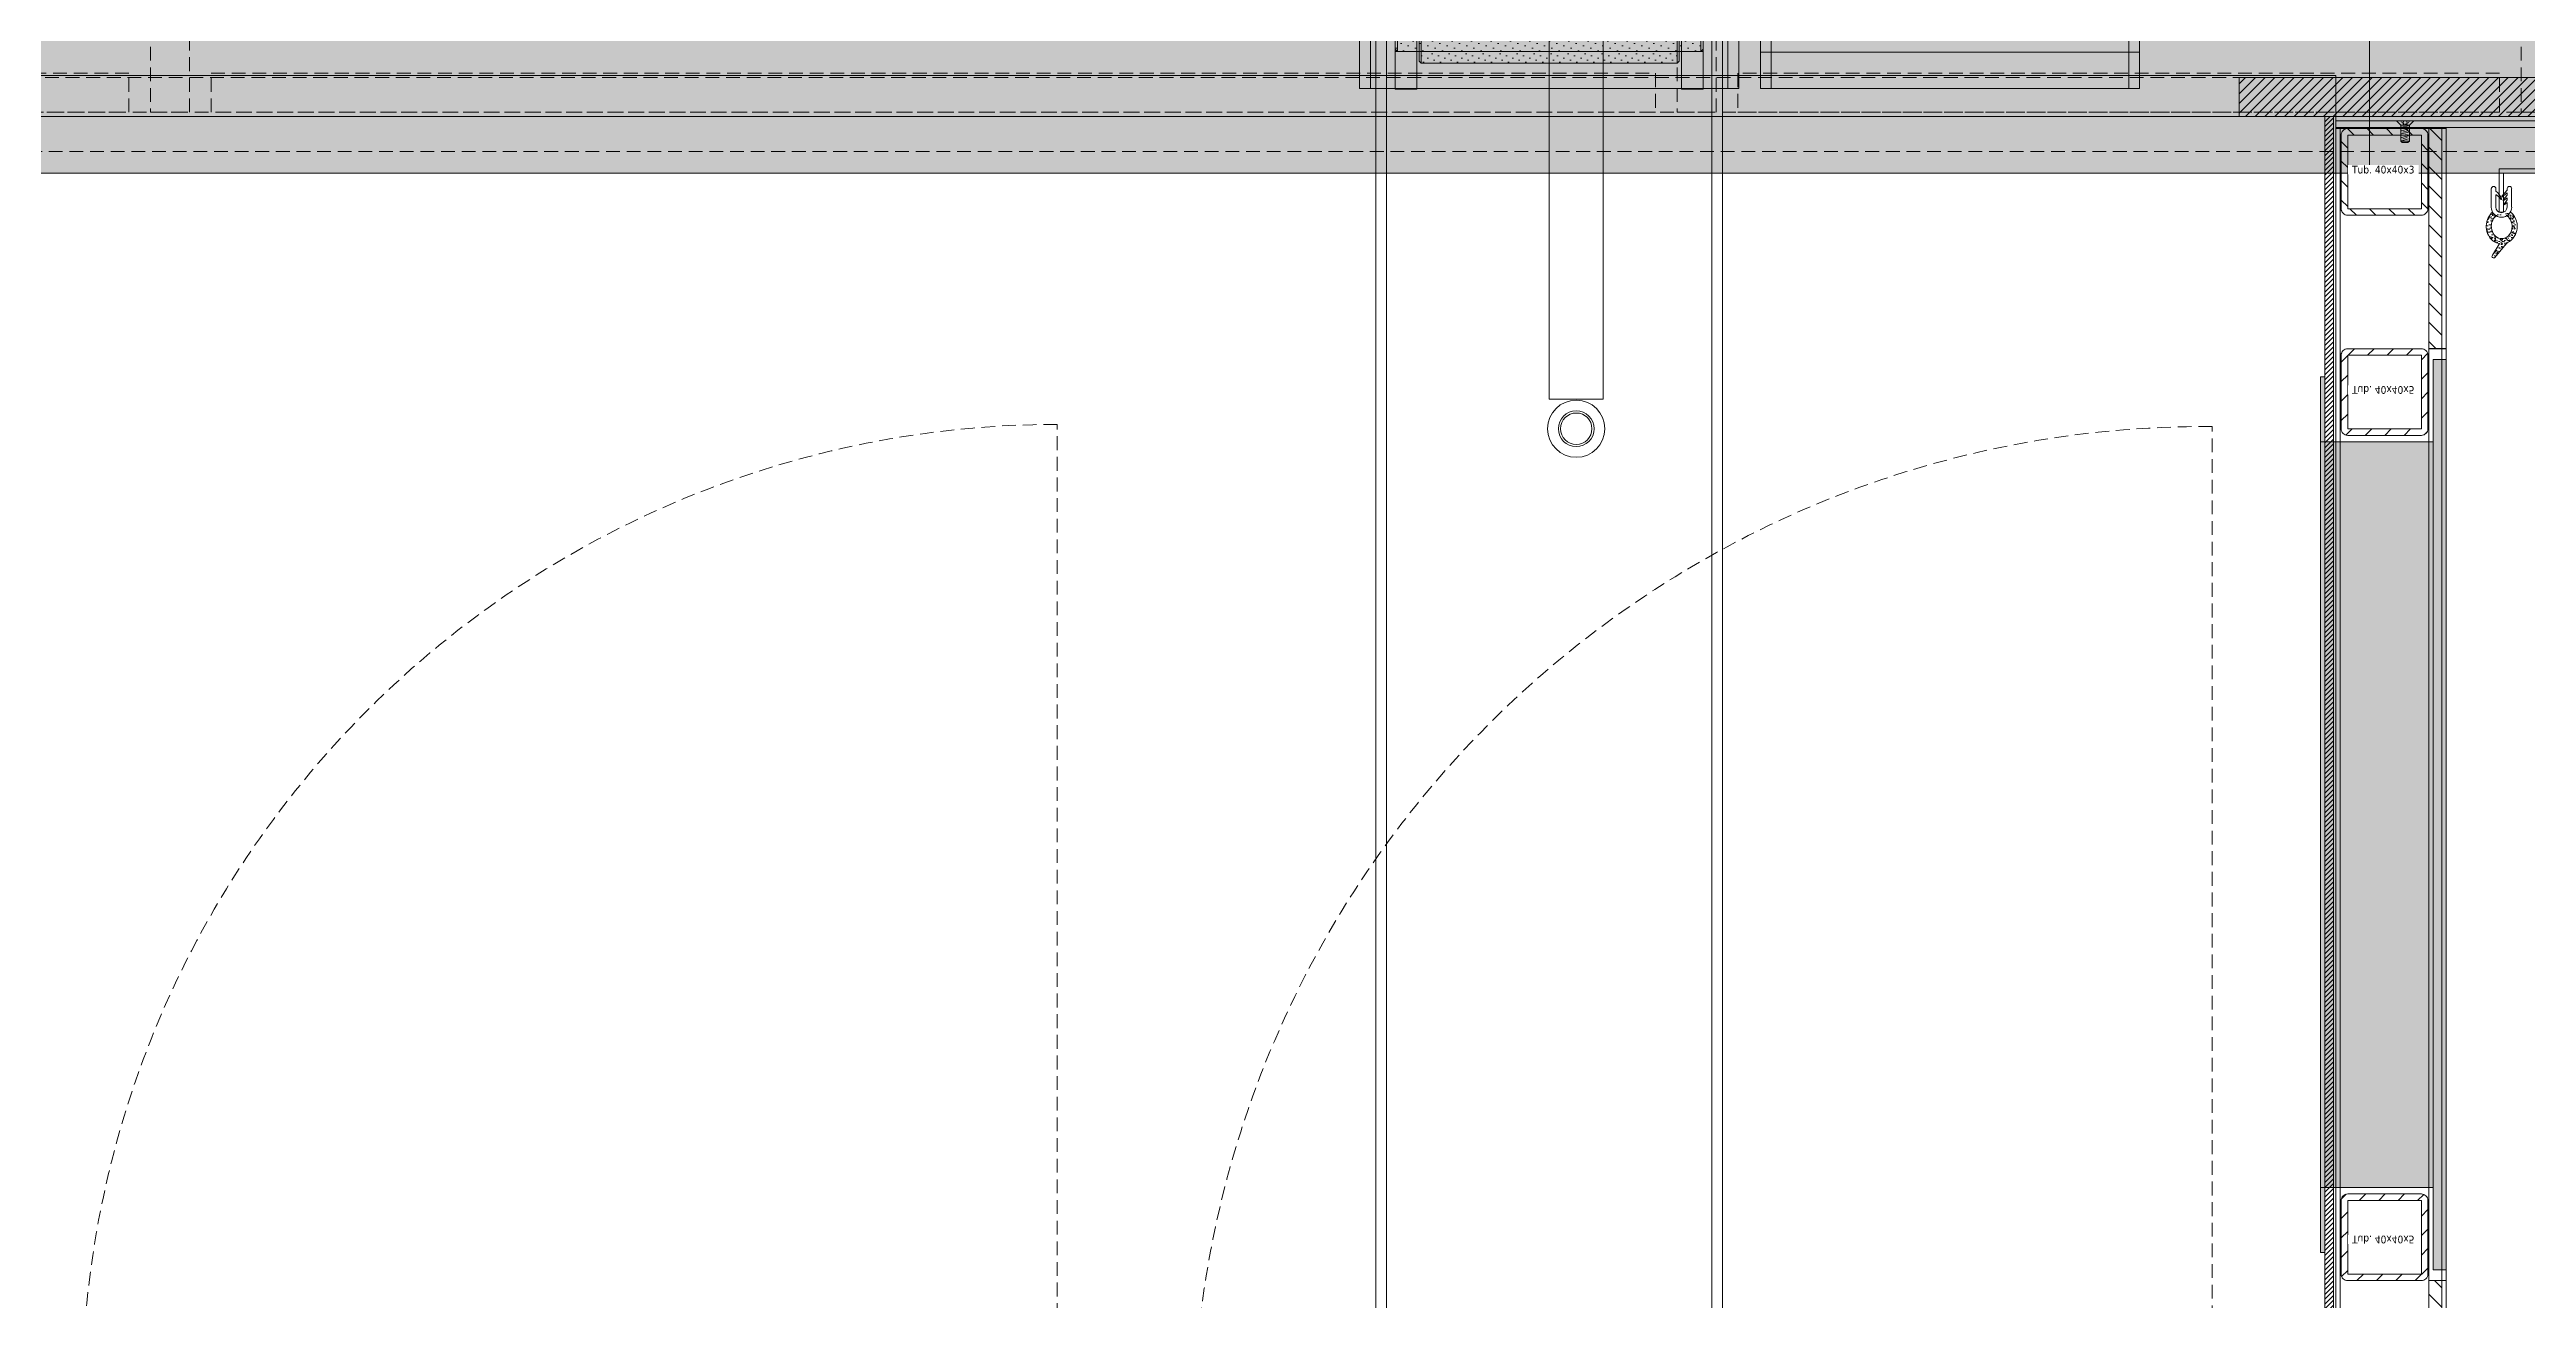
# Model space of a CAD drawing. Header units: millimetres. Extents: x -853320 to 19484, y -510814 to 9708.
# Drawn here: x 14726 to 15869, y 3796 to 4373 of the extents above; entities that cross this region are included whole.
import ezdxf

# ---------------------------------------------------------------- set-up
doc = ezdxf.new("R2010")
doc.units = ezdxf.units.MM
for name, pattern in [('DASHED', [0.75, 0.5, -0.25]), ('NASCOSTA', [9.525, 6.35, -3.175]), ('TRATTEGGIATA2', [9.525, 6.35, -3.175]), ('TRATTOPUNTO', [25.4, 12.7, -6.35, 0, -6.35])]:
    doc.linetypes.add(name, pattern=pattern)
for name, color, linetype in [('05', 5, 'Continuous'), ('assi', 1, 'TRATTOPUNTO'), ('DS_ST_quote 1_50', 7, 'Continuous')]:
    doc.layers.add(name, color=color, linetype=linetype)
for name, color, linetype, lineweight in [('F_ARREDI', 7, 'Continuous', 5), ('F_ESCURSORI_slider', 7, 'Continuous', 0), ('F_IMPIANTO IDRAULICO', 7, 'Continuous', 5), ('F_INFISSI', 4, 'Continuous', 5), ('F_MASSELLO_abete', 30, 'Continuous', 5), ('F_MINERAL WALL', 6, 'Continuous', 5), ('F_MULTI laminato OPACO', 1, 'Continuous', 5), ('F_MULTI laminato_soffitto', 5, 'Continuous', 5), ('F_MULTI laminato_soffitto_veletta', 6, 'Continuous', 5), ('F_PARETI-PAVIMENTI e SOFFITTI_cassone', 3, 'Continuous', 5), ('F_Proiezioni', 253, 'NASCOSTA', 9), ('F_SOFFITTI', 7, 'Continuous', 5), ('F_VETRO', 140, 'Continuous', 5)]:
    doc.layers.add(name, color=color, linetype=linetype, lineweight=lineweight)
doc.layers.add('F_PARETI_slider', color=1, linetype='Continuous', lineweight=5, true_color=0xff0000)
doc.styles.add('ARIAL', font='arial.ttf')
doc.styles.add('Tahoma', font='tahoma.ttf')
doc.dimstyles.new('ISO-100', dxfattribs={"dimtxt": 100, "dimasz": 5, "dimexe": 0.25, "dimexo": 6, "dimgap": 6, "dimtad": 1, "dimtxsty": 'ARIAL', "dimblk": 'ARCHTICK', "dimcen": 2.5, "dimdle": 15, "dimse1": 1, "dimse2": 1, "dimclrd": 256, "dimclre": 256, "dimclrt": 256, "dimadec": 0, "dimazin": 0, "dimtfac": 1, "dimtmove": 0, "dimatfit": 3, "dimldrblk": 'ARCHTICK', "dimfxl": 1, "dimlwd": -1, "dimlwe": -1, "dimarcsym": 0})
pattern_1 = [(135, (141255.137, -277015.86), (-4.49012806, -4.49012806), [])]

# ---------------------------------------------------------------- blocks, each defined once
blk = doc.blocks.new('CONTROSOFITTO_posteriore_lato corto_2415x250_pianta_vista da sopra')
at = {"layer": 'F_MULTI laminato_soffitto_veletta', "transparency": 33554585}
h = blk.add_hatch(color=8, dxfattribs=at)
h.dxf.hatch_style = 1
h.paths.add_polyline_path([(38560.9, -5047.4), (38560.9, -7465.4), (38310.9, -7465.4), (38310.9, -5047.4)])
at = {"layer": 'F_MULTI laminato_soffitto_veletta'}
blk.add_lwpolyline([(38560.9, -5047.4), (38560.9, -7465.4), (38310.9, -7465.4), (38310.9, -5047.4)], close=True, dxfattribs=at)
blk = doc.blocks.new('CONTROSOFITTO_anteriore_lato lungo_2010x250_pianta_vista da sopra')
at = {"layer": 'F_MULTI laminato_soffitto_veletta', "transparency": 33554585}
h = blk.add_hatch(color=8, dxfattribs=at)
h.dxf.hatch_style = 1
h.paths.add_polyline_path([(30281.4, -369), (28251.4, -369), (28251.4, -619), (30281.4, -619)])
at = {"layer": 'F_MASSELLO_abete', "color": 1, "linetype": 'NASCOSTA'}
for points in [[(29257.4, -591), (29275.4, -591), (29275.4, -475), (29257.4, -475)], [(29961.9, -591), (29979.9, -591), (29979.9, -475), (29961.9, -475)], [(30351.4, -591), (30369.4, -591), (30369.4, -475), (30351.4, -475)], [(28163.4, -591), (30369.4, -591), (30369.4, -609), (28163.4, -609)]]:
    blk.add_lwpolyline(points, close=True, dxfattribs=at)
at = {"layer": 'F_MASSELLO_abete', "color": 3, "linetype": 'NASCOSTA'}
for points in [[(29247.4, -573), (28580.9, -573), (28580.9, -591), (29247.4, -591)], [(29285.4, -573), (29951.9, -573), (29951.9, -591), (29285.4, -591)], [(30341.4, -573), (29989.9, -573), (29989.9, -591), (30341.4, -591)]]:
    blk.add_lwpolyline(points, close=True, dxfattribs=at)
at = {"layer": 'F_MULTI laminato_soffitto_veletta'}
blk.add_lwpolyline([(30281.4, -369), (28251.4, -369), (28251.4, -619), (30281.4, -619)], close=True, dxfattribs=at)
blk = doc.blocks.new('CONTROSOFITTO_rev.01_pianta_vista da sopra')
at = {"layer": 'F_MULTI laminato_soffitto', "color": 5, "linetype": 'NASCOSTA', "ltscale": 5}
blk.add_lwpolyline([(27435.6, -37355.7), (29931.6, -37355.7), (29931.6, -36455.7), (27435.6, -36455.7)], close=True, dxfattribs=at)
at = {"layer": 'F_SOFFITTI', "xscale": -1}
blk.add_blockref('CONTROSOFITTO_posteriore_lato corto_2415x250_pianta_vista da sopra', (68252.6, -29890.3), dxfattribs=at)
at = {"layer": 'F_SOFFITTI'}
blk.add_blockref('CONTROSOFITTO_anteriore_lato lungo_2010x250_pianta_vista da sopra', (-589.7, -36736.7), dxfattribs=at)
blk = doc.blocks.new('RIV.to_pareti e soffitto_grande_lato ingresso_rev.01_pianta')
at = {"layer": 'F_MINERAL WALL', "transparency": 33554687}
h = blk.add_hatch(dxfattribs=at)
h.set_pattern_fill('ANSI31', color=256, scale=0.5)
h.paths.add_polyline_path([(29675.1, 3296.7), (29675.1, 4472.7), (29671.1, 4472.7), (29671.1, 3296.7)])
at = {"layer": 'F_MULTI laminato OPACO', "transparency": 33554508}
h = blk.add_hatch(dxfattribs=at)
h.set_pattern_fill('ANSI31', color=3)
h.set_pattern_definition([(45, (-816953.6813, -490733.8327), (-2.24506403, 2.24506403), [])])
h.paths.add_polyline_path([(29781.6, 4490.7), (29631.6, 4490.7), (29631.6, 4472.7), (29781.6, 4472.7)])
at = {"layer": 'F_MINERAL WALL'}
blk.add_lwpolyline([(29675.1, 3296.7), (29675.1, 4472.7), (29671.1, 4472.7), (29671.1, 3296.7)], close=True, dxfattribs=at)
at = {"layer": 'F_MULTI laminato OPACO', "color": 3, "linetype": 'NASCOSTA'}
for points in [[(20646.6, 4490.7), (29631.6, 4490.7), (29631.6, 4472.7), (20646.6, 4472.7)], [(29676.1, 4472.7), (20592.1, 4472.7), (20592.1, 3296.7), (29676.1, 3296.7)]]:
    blk.add_lwpolyline(points, close=True, dxfattribs=at)
at = {"layer": 'F_MULTI laminato OPACO', "color": 3}
blk.add_lwpolyline([(29781.6, 4490.7), (29631.6, 4490.7), (29631.6, 4472.7), (29781.6, 4472.7)], close=True, dxfattribs=at)
blk = doc.blocks.new('Guisnap EFFE.CAR 181.115.05')
at = {"lineweight": 5}
h = blk.add_hatch(dxfattribs=at)
h.set_pattern_fill('AR-CONC', color=251, scale=0.017726, angle=-360, style=0)
h.set_pattern_definition([(50, (77512.3107, 6072.0473), (3.2294149, -0.28253706), [0.33768129, -3.71449418]), (355, (77512.3107, 6072.0473), (-0.62472672, 3.38668356), [0.27014503, -2.9716057]), (100.4514447, (77512.5798, 6072.0237), (2.60468818, 3.10414636), [0.28698494, -3.15683692]), (46.1842, (77512.3107, 6072.9478), (4.80516115, -0.74524449), [0.50652193, -5.57174127]), (96.6355576, (77512.711, 6072.8857), (4.208238, 4.38588833), [0.43047758, -4.73525966]), (351.184151, (77512.3107, 6072.948), (4.208238, 4.38588833), [0.40521696, -4.45738827]), (21, (77512.761, 6072.7227), (2.68752457, -1.812758213), [0.33768129, -3.71449418]), (326, (77512.761, 6072.7227), (1.09550596, 3.26492545), [0.27014503, -2.97159534]), (71.451445, (77512.985, 6072.5716), (3.78303053, 1.452167255), [0.28698494, -3.15683148]), (37.5, (77512.3107, 6072.0473), (0.054748742, 1.49882701), [0, -2.935576007, 0, -3.016619517, 0, -2.982851388]), (7.5, (77512.3107, 6072.0473), (1.184448807, 1.77580607), [0, -1.719923366, 0, -2.86803975, 0, -1.13686034]), (327.5, (77511.3067, 6072.0473), (2.40348593, -0.101548013), [0, -1.125604297, 0, -3.511885407, 0, -4.66000179]), (317.5, (77510.8564, 6072.0473), (2.62574556, 0.4507113), [0, -1.463285586, 0, -2.332252104, 0, -3.309276634])])
edge = h.paths.add_edge_path()
edge.add_line((189456.8, 14849.5), (189460, 14854.6))
edge.add_arc((189459.4, 14855.1), 0.785, 320.0702, 500.0702)
edge.add_line((189458.8, 14855.6), (189453.6, 14849.3))
edge.add_arc((189451.3, 14851.2), 2.95, 297.4785, 319.903, ccw=False)
edge.add_spline(control_points=[(189452.7, 14848.6), (189452.5, 14848.5), (189452.3, 14848.4), (189451.5, 14847.9), (189451, 14847.4), (189450.1, 14846.3), (189449.7, 14845.7), (189448.8, 14843.9), (189448.5, 14842.6), (189448.5, 14841.2)], knot_values=[3.546492, 3.546492, 3.546492, 3.546492, 3.637963, 3.637963, 3.91356, 3.91356, 4.189158, 4.189158, 4.712389, 4.712389, 4.712389, 4.712389], degree=3, periodic=0)
edge.add_spline(control_points=[(189448.5, 14841.2), (189448.5, 14840.7), (189448.6, 14840.1), (189448.9, 14838.6), (189449.3, 14837.6), (189450.3, 14836), (189450.9, 14835.3), (189451.6, 14834.7)], knot_values=[-1.570796, -1.570796, -1.570796, -1.570796, -1.349944, -1.349944, -0.955221, -0.955221, -0.586941, -0.586941, -0.586941, -0.586941], degree=3, periodic=0)
edge.add_arc((189455.8, 14832.4), 4.72, 122.1853, 151.3864, ccw=False)
edge.add_ellipse((189455.7, 14841.3), major_axis=(0.06, -5.67), ratio=0.84494, start_angle=31.0681, end_angle=329.0041, ccw=False)
edge.add_arc((189455.8, 14832.4), 4.72, 29.8935, 59.0953, ccw=False)
edge.add_spline(control_points=[(189459.9, 14834.8), (189459.9, 14834.8), (189459.9, 14834.8), (189460.5, 14835.2), (189461, 14835.8), (189461.8, 14837), (189462.1, 14837.7), (189462.8, 14839.5), (189462.9, 14840.7), (189462.7, 14843.1), (189462.4, 14844.3), (189461.4, 14846.2), (189460.9, 14846.9), (189459.6, 14848.1), (189458.9, 14848.6), (189457.7, 14849), (189457.3, 14849.1), (189456.9, 14849.2)], knot_values=[0.58824, 0.58824, 0.58824, 0.58824, 0.591337, 0.591337, 0.879296, 0.879296, 1.167254, 1.167254, 1.641536, 1.641536, 2.115818, 2.115818, 2.463494, 2.463494, 2.81117, 2.81117, 2.972495, 2.972495, 2.972495, 2.972495], degree=3, periodic=0)
edge.add_arc((189456.9, 14849.4), 0.177, 147.2605, 259.1648, ccw=False)
at = {"color": 251, "linetype": 'ByBlock', "lineweight": 5}
for p, q in [((189453.6, 14849.3), (189458.8, 14855.6)), ((189456.8, 14849.5), (189460, 14854.6)), ((189451.1, 14832.4), (189451.1, 14823.9)), ((189453.2, 14832.4), (189453.2, 14830.3)), ((189453.2, 14830.3), (189454.5, 14831.3)), ((189454.5, 14831), (189453.2, 14829.1)), ((189453.2, 14828.1), (189455, 14829.5)), ((189453.2, 14829.1), (189453.2, 14828.1)), ((189455, 14829.1), (189453.2, 14826.9)), ((189453.2, 14825.8), (189455.6, 14827.8)), ((189455.6, 14827.4), (189453.2, 14824.6)), ((189453.2, 14826.9), (189453.2, 14825.8)), ((189454.5, 14831.3), (189454.5, 14831)), ((189455, 14829.5), (189455, 14829.1)), ((189455.6, 14827.8), (189455.6, 14827.4)), ((189458.4, 14832.4), (189458.4, 14826.7)), ((189458.4, 14825), (189458.4, 14823.9)), ((189460.5, 14832.4), (189460.5, 14823.9)), ((189453.2, 14824.6), (189453.2, 14823.9))]:
    blk.add_line(p, q, dxfattribs=at)
for centre, radius, start, end in [((189451.3, 14851.2), 2.95, 297.4785, 319.903), ((189456.9, 14849.4), 0.177, 147.2605, 259.1648), ((189459.4, 14855.1), 0.785, 320.0702, 140.0702), ((189455.8, 14832.4), 4.72, 0, 180), ((189455.8, 14832.4), 2.59, 0, 180), ((189456, 14828.7), 0.196, 29.873, 209.873), ((189463.8, 14831.5), 8.47, 200.2811, 230.2698), ((189463, 14833.7), 8.47, 216.0553, 236.6519), ((189452.1, 14823.9), 1.06, 180, 0), ((189459.4, 14823.9), 1.06, 180, 0)]:
    blk.add_arc(centre, radius, start, end, dxfattribs=at)
blk.add_ellipse((189455.7, 14841.3), major_axis=(0.06, -5.67), ratio=0.84494, start_param=0.54224, end_param=5.742204, dxfattribs=at)
for points, knots in [([(189452.7, 14848.6), (189452.5, 14848.5), (189452.3, 14848.4), (189451.5, 14847.9), (189451, 14847.4), (189450.1, 14846.3), (189449.7, 14845.7), (189448.8, 14843.9), (189448.5, 14842.6), (189448.5, 14841.2)], [3.546492, 3.546492, 3.546492, 3.546492, 3.637963, 3.637963, 3.91356, 3.91356, 4.189158, 4.189158, 4.712389, 4.712389, 4.712389, 4.712389]), ([(189459.9, 14834.8), (189459.9, 14834.8), (189459.9, 14834.8), (189460.5, 14835.2), (189461, 14835.8), (189461.8, 14837), (189462.1, 14837.7), (189462.8, 14839.5), (189462.9, 14840.7), (189462.7, 14843.1), (189462.4, 14844.3), (189461.4, 14846.2), (189460.9, 14846.9), (189459.6, 14848.1), (189458.9, 14848.6), (189457.7, 14849), (189457.3, 14849.1), (189456.9, 14849.2)], [0.58824, 0.58824, 0.58824, 0.58824, 0.591337, 0.591337, 0.879296, 0.879296, 1.167254, 1.167254, 1.641536, 1.641536, 2.115818, 2.115818, 2.463494, 2.463494, 2.81117, 2.81117, 2.972495, 2.972495, 2.972495, 2.972495]), ([(189448.5, 14841.2), (189448.5, 14840.7), (189448.6, 14840.1), (189448.9, 14838.6), (189449.3, 14837.6), (189450.3, 14836), (189450.9, 14835.3), (189451.6, 14834.7)], [-1.5707963, -1.5707963, -1.5707963, -1.5707963, -1.3499443, -1.3499443, -0.9552208, -0.9552208, -0.5869414, -0.5869414, -0.5869414, -0.5869414])]:
    blk.add_open_spline(points, degree=3, knots=knots, dxfattribs=at)
blk = doc.blocks.new('F_PARETI CASSONE_pianta')
at = {"layer": 'F_PARETI-PAVIMENTI e SOFFITTI_cassone', "color": 183, "linetype": 'ByBlock', "lineweight": 13}
blk.add_lwpolyline([(596046.5, 449975.4), (596086.5, 449975.4), (596086.5, 449995.4), (596084.5, 449995.4), (596084.5, 449977.4), (596046.5, 449977.4), (596046.5, 449975.4)], dxfattribs=at)
at = {"layer": 'F_PARETI-PAVIMENTI e SOFFITTI_cassone', "color": 1, "lineweight": 13}
blk.add_blockref('Guisnap EFFE.CAR 181.115.05', (406629.7, 435160.7), dxfattribs=at)
blk = doc.blocks.new('TSEI M4x10')
at = {"color": 2, "linetype": 'Continuous', "lineweight": 5}
for p, q in [((110464.6, 52311), (110466.6, 52309)), ((110464.6, 52311), (110472.6, 52311)), ((110466.6, 52309), (110470.6, 52309)), ((110466.6, 52301.6), (110466.6, 52309)), ((110472.6, 52311), (110470.6, 52309)), ((110470.6, 52301.6), (110470.6, 52309)), ((110470.6, 52301.6), (110466.6, 52301.6)), ((110467.2, 52301), (110466.6, 52301.6)), ((110469.9, 52301), (110467.2, 52301)), ((110469.9, 52301), (110470.6, 52301.6))]:
    blk.add_line(p, q, dxfattribs=at)
at = {"color": 2, "linetype": 'DASHED', "lineweight": 5}
for p, q in [((110467.8, 52309.5), (110466.6, 52311)), ((110467.8, 52309.5), (110467.8, 52311)), ((110467.8, 52309.5), (110469.4, 52309.5)), ((110469.4, 52309.5), (110469.4, 52311)), ((110469.4, 52309.5), (110470.6, 52311))]:
    blk.add_line(p, q, dxfattribs=at)
at = {"color": 2, "lineweight": 5}
for p, q in [((110470.2, 52308.8), (110467, 52308.1)), ((110470.2, 52307.3), (110467, 52306.5)), ((110470.2, 52305.8), (110467, 52305)), ((110469.6, 52307.9), (110467.6, 52307.5)), ((110469.6, 52306.4), (110467.6, 52305.9)), ((110469.6, 52304.8), (110467.6, 52304.4)), ((110470.2, 52304.2), (110467, 52303.4)), ((110470.2, 52302.7), (110467, 52301.9)), ((110469.6, 52303.3), (110467.6, 52302.8))]:
    blk.add_line(p, q, dxfattribs=at)
blk = doc.blocks.new('INFISSO L.350 MM_pianta')
at = {"layer": 'F_INFISSI', "true_color": 0x636466}
h = blk.add_hatch(color=251, dxfattribs=at)
h.dxf.hatch_style = 1
h.paths.add_polyline_path([(6720.5, 7605.9), (6722.5, 7605.9), (6722.5, 7635.9), (6720.5, 7635.9)])
at = {"layer": 'F_INFISSI'}
h = blk.add_hatch(color=9, dxfattribs=at)
h.dxf.hatch_style = 1
h.paths.add_polyline_path([(6722.5, 7261.9), (6722.5, 7605.9), (6670.5, 7605.9), (6670.5, 7261.9)])
at = {"layer": 'F_INFISSI', "true_color": 0x636466}
h = blk.add_hatch(color=251, dxfattribs=at)
h.dxf.hatch_style = 1
h.paths.add_polyline_path([(6720.5, 7261.9), (6722.5, 7261.9), (6722.5, 7231.9), (6720.5, 7231.9)])
at = {"layer": 'F_PARETI_slider', "lineweight": 9}
h = blk.add_hatch(dxfattribs=at)
h.set_pattern_fill('ANSI31', color=4, scale=2, angle=90)
h.set_pattern_definition(pattern_1)
h.paths.add_polyline_path([(6676, 7645.9), (6710, 7645.9), (6710, 7611.9), (6676, 7611.9)], flags=16)
edge = h.paths.add_edge_path()
edge.add_arc((6676, 7645.9), 3, 90, 180, ccw=False)
edge.add_line((6676, 7648.9), (6710, 7648.9))
edge.add_arc((6710, 7645.9), 3, 0, 90, ccw=False)
edge.add_line((6713, 7645.9), (6713, 7611.9))
edge.add_arc((6710, 7611.9), 3, -90, 0, ccw=False)
edge.add_line((6710, 7608.9), (6676, 7608.9))
edge.add_arc((6676, 7611.9), 3, 180, 270, ccw=False)
edge.add_line((6673, 7611.9), (6673, 7645.9))
h = blk.add_hatch(dxfattribs=at)
h.set_pattern_fill('ANSI31', color=4, scale=2, angle=90)
h.set_pattern_definition(pattern_1)
h.paths.add_polyline_path([(6676, 7221.9), (6710, 7221.9), (6710, 7255.9), (6676, 7255.9)], flags=16)
edge = h.paths.add_edge_path()
edge.add_arc((6676, 7221.9), 3, 180, 270)
edge.add_line((6676, 7218.9), (6710, 7218.9))
edge.add_arc((6710, 7221.9), 3, 270, 360)
edge.add_line((6713, 7221.9), (6713, 7255.9))
edge.add_arc((6710, 7255.9), 3, 0, 90)
edge.add_line((6710, 7258.9), (6676, 7258.9))
edge.add_arc((6676, 7255.9), 3, 90, 180)
edge.add_line((6673, 7255.9), (6673, 7221.9))
at = {"layer": 'F_VETRO'}
h = blk.add_hatch(color=8, dxfattribs=at)
h.dxf.hatch_style = 1
h.paths.add_polyline_path([(6664.5, 7643.9), (6670.5, 7643.9), (6670.5, 7223.9), (6664.5, 7223.9)])
at = {"layer": 'F_INFISSI'}
for points in [[(6720.5, 7605.9), (6722.5, 7605.9), (6722.5, 7635.9), (6720.5, 7635.9)], [(6722.5, 7261.9), (6722.5, 7605.9), (6670.5, 7605.9), (6670.5, 7261.9)], [(6720.5, 7261.9), (6722.5, 7261.9), (6722.5, 7231.9), (6720.5, 7231.9)]]:
    blk.add_lwpolyline(points, close=True, dxfattribs=at)
at = {"layer": 'F_PARETI_slider', "color": 4, "lineweight": 9}
for points in [[(6673, 7645.9, -0.414214), (6676, 7648.9), (6710, 7648.9, -0.414214), (6713, 7645.9), (6713, 7611.9, -0.414214), (6710, 7608.9), (6676, 7608.9, -0.414214), (6673, 7611.9)], [(6673, 7221.9, 0.414214), (6676, 7218.9), (6710, 7218.9, 0.414214), (6713, 7221.9), (6713, 7255.9, 0.414214), (6710, 7258.9), (6676, 7258.9, 0.414214), (6673, 7255.9)]]:
    blk.add_lwpolyline(points, format="xyb", close=True, dxfattribs=at)
for points in [[(6676, 7645.9), (6710, 7645.9), (6710, 7611.9), (6676, 7611.9)], [(6676, 7221.9), (6710, 7221.9), (6710, 7255.9), (6676, 7255.9)]]:
    blk.add_lwpolyline(points, close=True, dxfattribs=at)
at = {"layer": 'F_VETRO'}
blk.add_lwpolyline([(6664.5, 7643.9), (6670.5, 7643.9), (6670.5, 7223.9), (6664.5, 7223.9)], close=True, dxfattribs=at)
at = {"layer": 'F_PARETI_slider', "color": 4, "lineweight": 9, "char_height": 3.549, "width": 31.855, "attachment_point": 5, "rotation": 180, "style": 'Tahoma', "bg_fill": 3, "box_fill_scale": 1.1, "bg_fill_color": 256, "bg_fill_true_color": 13158600, "bg_fill_transparency": 0}
for insert in [(6693.6, 7629.9), (6693.6, 7237.9)]:
    blk.add_mtext('Tub. 40x40x5', dxfattribs=dict(at, insert=insert))
at = {"layer": 'F_INFISSI', "lineweight": 9}
for points in [[(6664.5, 7648.9), (6672.5, 7648.9), (6672.5, 7605.9), (6713.5, 7605.9)], [(6664.5, 7218.9), (6672.5, 7218.9), (6672.5, 7261.9), (6713.5, 7261.9)]]:
    blk.add_lwpolyline(points, dxfattribs=at)
blk = doc.blocks.new('SLIDER grande_lato ingresso_pianta_rev.01')
at = {"linetype": 'Continuous', "lineweight": 9, "ltscale": 0.15}
h = blk.add_hatch(dxfattribs=at)
h.set_pattern_fill('DOTS', color=5, scale=0.5, angle=-45)
h.set_pattern_definition([(315, (129929.5354, -106137.0296), (0.8418990114, 0.2806330038), [0, -0.79375])])
h.paths.add_polyline_path([(276688, -74544.8), (276688, -74547.8), (276586, -74547.8), (276586, -74544.8)])
at = {"linetype": 'ByBlock', "lineweight": 9}
h = blk.add_hatch(dxfattribs=at)
h.set_pattern_fill('DOTS', color=256, scale=0.3, angle=-135)
h.set_pattern_definition([(225, (11354.69897, -224799.1007), (0.1683798023, -0.5051394068), [0, -0.47625])])
h.paths.add_polyline_path([(276637, -74547.8), (276586, -74547.8), (276586, -74548.3), (276637, -74548.3)])
at = {"lineweight": 9}
h = blk.add_hatch(dxfattribs=at)
h.set_pattern_fill('ANSI31', color=1, scale=2, angle=-90)
h.set_pattern_definition([(315, (142421.3026, 211407.6856), (4.49012806, 4.49012806), [])])
h.paths.add_polyline_path([(276625.5, -74551.3), (276591.5, -74551.3), (276591.5, -74585.3), (276625.5, -74585.3)], flags=16)
edge = h.paths.add_edge_path()
edge.add_arc((276625.5, -74551.3), 3, 0, 90)
edge.add_line((276625.5, -74548.3), (276591.5, -74548.3))
edge.add_arc((276591.5, -74551.3), 3, 90, 180)
edge.add_line((276588.5, -74551.3), (276588.5, -74585.3))
edge.add_arc((276591.5, -74585.3), 3, 180, 270)
edge.add_line((276591.5, -74588.3), (276625.5, -74588.3))
edge.add_arc((276625.5, -74585.3), 3, 270, 360)
edge.add_line((276628.5, -74585.3), (276628.5, -74551.3))
at = {"linetype": 'Continuous', "lineweight": 9}
h = blk.add_hatch(dxfattribs=at)
h.set_pattern_fill('ANSI31', color=34, scale=2, angle=90, style=0)
h.set_pattern_definition([(135, (0, 0.505), (-4.49012806, -4.49012806), [])])
h.paths.add_polyline_path([(276629, -75718.8), (276635, -75718.8), (276635, -75079.8), (276629, -75079.8)])
at = {"color": 1}
blk.add_lwpolyline([(267502, -75718.8), (276586, -75718.8), (276586, -74523.8), (267502, -74523.8)], close=True, dxfattribs=at)
at = {"color": 5, "linetype": 'Continuous', "lineweight": 9, "ltscale": 0.15}
blk.add_lwpolyline([(276688, -74544.8), (276688, -74547.8), (276586, -74547.8), (276586, -74544.8)], close=True, dxfattribs=at)
at = {"lineweight": 9}
for points in [[(276637, -74547.8), (276586, -74547.8), (276586, -74548.3), (276637, -74548.3)], [(276629, -75079.8), (276629, -74649.8), (276637, -74649.8), (276637, -75079.8)]]:
    blk.add_lwpolyline(points, close=True, dxfattribs=at)
at = {"color": 1, "lineweight": 9}
blk.add_lwpolyline([(276628.5, -74551.3, 0.414214), (276625.5, -74548.3), (276591.5, -74548.3, 0.414214), (276588.5, -74551.3), (276588.5, -74585.3, 0.414214), (276591.5, -74588.3), (276625.5, -74588.3, 0.414214), (276628.5, -74585.3)], format="xyb", close=True, dxfattribs=at)
blk.add_lwpolyline([(276625.5, -74551.3), (276591.5, -74551.3), (276591.5, -74585.3), (276625.5, -74585.3)], close=True, dxfattribs=at)
at = {"color": 32, "linetype": 'ByBlock', "lineweight": 9}
blk.add_lwpolyline([(276635, -75079.8), (276635, -75718.8), (276629, -75718.8), (276629, -75079.8)], close=True, dxfattribs=at)
at = {"lineweight": 9}
blk.add_blockref('TSEI M4x10', (166149.4, -126855.8), dxfattribs=at)
at = {"color": 30, "lineweight": 9, "insert": (276607.9, -74567.3), "char_height": 3.549, "width": 31.855, "attachment_point": 5, "style": 'Tahoma', "bg_fill": 3, "box_fill_scale": 1.1, "bg_fill_color": 256, "bg_fill_true_color": 13158600, "bg_fill_transparency": 0}
blk.add_mtext('Tub. 40x40x3', dxfattribs=at)
at = {"linetype": 'Continuous', "lineweight": 9}
h = blk.add_hatch(dxfattribs=at)
h.set_pattern_fill('ANSI31', color=34, scale=2, angle=90, style=0)
h.paths.add_polyline_path([(276635, -74649.8), (276635, -74548.3), (276629, -74548.3), (276629, -74649.8)])
at = {"lineweight": 9}
for points in [[(276637, -75718.8), (276637, -74547.8), (276586, -74547.8), (276586, -75718.8)], [(276635, -75718.3), (276635, -74548.3), (276588, -74548.3), (276588, -75718.3)]]:
    blk.add_lwpolyline(points, close=True, dxfattribs=at)
at = {"color": 32, "linetype": 'ByBlock', "lineweight": 9}
blk.add_lwpolyline([(276635, -74649.8), (276635, -74548.3), (276629, -74548.3), (276629, -74649.8)], close=True, dxfattribs=at)
at = {"layer": 'F_INFISSI', "color": 4, "xscale": -1}
blk.add_blockref('INFISSO L.350 MM_pianta', (283301.5, -82298.8), dxfattribs=at)
blk = doc.blocks.new('ARMADIO_camera doppia_pianta')
at = {"layer": 'F_Proiezioni'}
for points in [[(29076.1, 3861.7), (29076.1, 4311.7, 0.414214), (28626.1, 3861.7)], [(29609.1, 3860.7), (29609.1, 4310.7, 0.405113), (29139.1, 3860.7)]]:
    blk.add_lwpolyline(points, format="xyb", dxfattribs=at)
blk = doc.blocks.new('Boccola d.26x120')
at = {"linetype": 'ByBlock', "lineweight": 5}
h = blk.add_hatch(dxfattribs=at)
h.set_pattern_fill('DOTS', color=30, scale=1.75, angle=225)
h.paths.add_polyline_path([(458410.2, -16234.6), (458410.2, -16230.2), (458409.2, -16229.2), (458291.2, -16229.2), (458291.2, -16234.6)])
h.paths.add_polyline_path([(458291.2, -16229.2), (458290.2, -16230.2), (458290.2, -16234.6), (458291.2, -16234.6)])
h = blk.add_hatch(dxfattribs=at)
h.set_pattern_fill('DOTS', color=30, scale=1.75, angle=225)
h.paths.add_polyline_path([(458291.2, -16249.9), (458291.2, -16255.2), (458409.2, -16255.2), (458409.2, -16249.9)])
h.paths.add_polyline_path([(458409.2, -16255.2), (458410.2, -16254.2), (458410.2, -16249.9), (458409.2, -16249.9)])
h.paths.add_polyline_path([(458291.2, -16249.9), (458290.2, -16249.9), (458290.2, -16254.2), (458291.2, -16255.2)])
at = {"color": 30, "linetype": 'ByBlock', "lineweight": 5}
for p, q in [((458291.2, -16229.2), (458291.2, -16255.2)), ((458409.2, -16255.2), (458409.2, -16229.2))]:
    blk.add_line(p, q, dxfattribs=at)
at = {"color": 41, "linetype": 'TRATTEGGIATA2', "lineweight": 5, "ltscale": 0.15}
for p, q in [((458290.2, -16234.6), (458410.2, -16234.6)), ((458410.2, -16249.9), (458290.2, -16249.9))]:
    blk.add_line(p, q, dxfattribs=at)
at = {"color": 30, "linetype": 'ByBlock', "lineweight": 5}
blk.add_lwpolyline([(458409.2, -16255.2), (458291.2, -16255.2), (458290.2, -16254.2), (458290.2, -16230.2), (458291.2, -16229.2), (458409.2, -16229.2), (458410.2, -16230.2), (458410.2, -16254.2)], close=True, dxfattribs=at)
at = {"layer": 'assi', "lineweight": 5, "ltscale": 0.3}
blk.add_line((458288.2, -16242.2), (458412.2, -16242.2), dxfattribs=at)
blk = doc.blocks.new('Perno d.15x145')
at = {"linetype": 'ByBlock', "lineweight": 5}
h = blk.add_hatch(dxfattribs=at)
h.set_pattern_fill('DOTS', color=150, scale=2, angle=225)
h.paths.add_polyline_path([(458421.2, -16298.7), (458421.2, -16285.7), (458420.2, -16284.7), (458280.2, -16284.7), (458279.2, -16285.7), (458279.2, -16298.7), (458280.2, -16299.7), (458420.2, -16299.7)])
at = {"color": 150, "linetype": 'ByBlock', "lineweight": 5}
for p, q in [((458280.2, -16299.7), (458280.2, -16284.7)), ((458420.2, -16299.7), (458420.2, -16284.7))]:
    blk.add_line(p, q, dxfattribs=at)
blk.add_lwpolyline([(458421.2, -16298.7), (458421.2, -16285.7), (458420.2, -16284.7), (458280.2, -16284.7), (458279.2, -16285.7), (458279.2, -16298.7), (458280.2, -16299.7), (458420.2, -16299.7)], close=True, dxfattribs=at)
at = {"layer": 'assi', "lineweight": 5, "ltscale": 0.3}
blk.add_line((458277.2, -16292.2), (458423.2, -16292.2), dxfattribs=at)
blk = doc.blocks.new('Pist. c.1150 aperti')
at = {"color": 2, "linetype": 'ByBlock', "lineweight": 5}
for p, q in [((461317.3, -16996.2), (461327.3, -16996.2)), ((461459.3, -16996.2), (461449.3, -16996.2))]:
    blk.add_line(p, q, dxfattribs=at)
at = {"color": 41, "linetype": 'TRATTEGGIATA2', "lineweight": 5, "ltscale": 0.15}
blk.add_line((461459.3, -16996.2), (461449.3, -16996.2), dxfattribs=at)
at = {"lineweight": 5}
for points in [[(461115.8, -17013.2), (461115.8, -14673.2), (461290.8, -14673.2), (461290.8, -17013.2)], [(461120.8, -17013.2), (461120.8, -14673.2), (461285.8, -14673.2), (461285.8, -17013.2)], [(461475.8, -14673.2), (461475.8, -17013.2), (461300.8, -17013.2), (461300.8, -14673.2)], [(461470.8, -14673.2), (461470.8, -17013.2), (461305.8, -17013.2), (461305.8, -14673.2)]]:
    blk.add_lwpolyline(points, close=True, dxfattribs=at)
at = {"color": 175, "linetype": 'Continuous', "lineweight": 5}
for points in [[(461468.3, -15923.2), (461468.3, -18183.2), (461308.3, -18183.2), (461308.3, -15923.2)], [(461463.3, -15923.2), (461463.3, -18183.2), (461313.3, -18183.2), (461313.3, -15923.2)], [(461463.3, -18183.2), (461468.3, -18183.2), (461468.3, -16003.2), (461463.3, -16003.2)]]:
    blk.add_lwpolyline(points, close=True, dxfattribs=at)
at = {"color": 135, "lineweight": 5}
blk.add_lwpolyline([(461388.3, -15984.5), (461388.3, -17156.5), (461363.3, -17156.5), (461363.3, -15984.5), (461388.3, -15984.5)], dxfattribs=at)
blk.add_lwpolyline([(461290.8, -16970), (461115.8, -16970), (461115.8, -16996.5), (461290.8, -16996.5)], close=True, dxfattribs=at)
at = {"color": 2, "linetype": 'ByBlock', "lineweight": 5}
for points in [[(461317.3, -17013.5), (461327.3, -17013.5), (461327.3, -16963.5), (461317.3, -16963.5)], [(461459.3, -17013.5), (461449.3, -17013.5), (461449.3, -16963.5), (461459.3, -16963.5)]]:
    blk.add_lwpolyline(points, close=True, dxfattribs=at)
at = {"color": 135, "lineweight": 5}
for radius in [13.2, 8.25, 7.25]:
    blk.add_circle((461375.8, -17170.2), radius, dxfattribs=at)
at = {"layer": '05', "color": 41, "linetype": 'TRATTEGGIATA2', "lineweight": 5, "ltscale": 0.15}
blk.add_lwpolyline([(461449.3, -17013.5), (461449.3, -16973.5), (461327.3, -16973.5), (461327.3, -17013.5)], dxfattribs=at)
at = {"lineweight": 5, "xscale": -1, "rotation": 180}
for name, p in [('Perno d.15x145', (3038.1, -33280.8)), ('Boccola d.26x120', (3038.1, -33230.8))]:
    blk.add_blockref(name, p, dxfattribs=at)
blk = doc.blocks.new('_ArchTick')
at = {"color": 0, "linetype": 'ByBlock', "const_width": 0.15}
blk.add_lwpolyline([(-0.5, -0.5), (0.5, 0.5)], dxfattribs=at)
blk = doc.blocks.new('*D146')
at = {"layer": 'Defpoints', "color": 0, "transparency": 16777216}
for p in [(5588.6, 7348.8), (19268.5, 2810.7), (19483.8, 2810.7)]:
    blk.add_point(p, dxfattribs=at)
at = {"layer": 'DS_ST_quote 1_50', "transparency": 16777216}
blk.add_line((19268.5, 7363.8), (19268.5, 2795.7), dxfattribs=at)
at = {"layer": 'DS_ST_quote 1_50', "transparency": 16777216, "xscale": 5, "yscale": 5, "zscale": 5}
for p, rotation in [((19268.5, 7348.8), 90), ((19268.5, 2810.7), 270)]:
    blk.add_blockref('_ArchTick', p, dxfattribs=dict(at, rotation=rotation))
at = {"layer": 'DS_ST_quote 1_50', "transparency": 16777216, "insert": (19202.4, 5079.7), "char_height": 100, "attachment_point": 5, "rotation": 90, "style": 'ARIAL'}
blk.add_mtext('4538,15', dxfattribs=at)

msp = doc.modelspace()

# ---------------------------------------------------------------- block references
at = {"layer": 'F_IMPIANTO IDRAULICO', "color": 1}
msp.add_blockref('RIV.to_pareti e soffitto_grande_lato ingresso_rev.01_pianta', (-13895.268, -130.845), dxfattribs=at)
at = {"layer": 'F_SOFFITTI'}
msp.add_blockref('CONTROSOFITTO_rev.01_pianta_vista da sopra', (-13895.269, 41671.543), dxfattribs=at)

# ---------------------------------------------------------------- next in the draw order: block references
at = {"layer": 'F_PARETI-PAVIMENTI e SOFFITTI_cassone', "color": 2, "lineweight": 5, "rotation": 180}
msp.add_blockref('F_PARETI CASSONE_pianta', (611942.834, 454293.23), dxfattribs=at)

# ---------------------------------------------------------------- next in the draw order: block references
at = {"layer": 'F_PARETI_slider', "linetype": 'ByBlock', "lineweight": 13}
msp.add_blockref('SLIDER grande_lato ingresso_pianta_rev.01', (-260805.128, 78884.665), dxfattribs=at)

# ---------------------------------------------------------------- next in the draw order: block references
at = {"layer": 'F_ARREDI'}
msp.add_blockref('ARMADIO_camera doppia_pianta', (-13885.264, -111.845), dxfattribs=at)
at = {"layer": 'F_ESCURSORI_slider', "lineweight": 13, "xscale": -1}
msp.add_blockref('Pist. c.1150 aperti', (476806.17, 21368.056), dxfattribs=at)

# ---------------------------------------------------------------- next in the draw order: dimensions: what is measured, and where the dimension line sits
at = {"layer": 'DS_ST_quote 1_50', "color": 4}
dim = msp.add_linear_dim(base=(19268.5243, 2810.6601), p1=(5588.556, 7348.8148), p2=(19483.824, 2810.6601), angle=90, dimstyle='ISO-100', dxfattribs=at)
dim.commit()
dim.dimension.update_dxf_attribs({"geometry": '*D146', "text_midpoint": (19202.4288, 5079.7375)})

doc.saveas('drawing.dxf')
